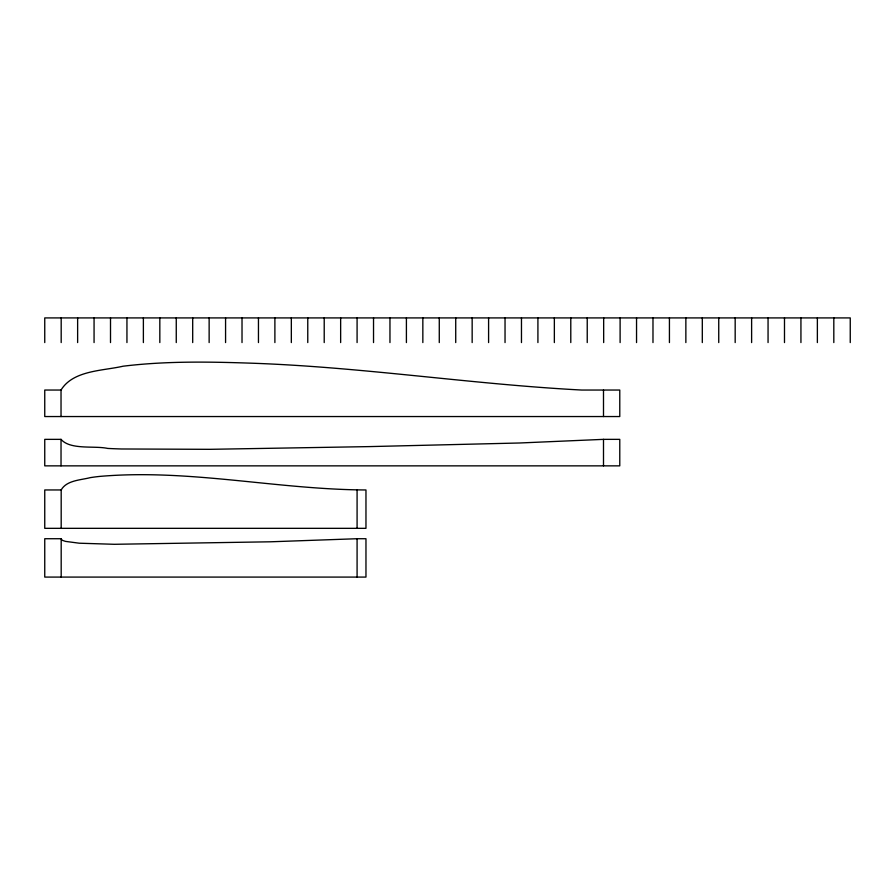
<?xml version="1.0" encoding="UTF-8"?>
<svg xmlns="http://www.w3.org/2000/svg" width="895" height="895" viewBox="0 0 895 895"><rect width="100%" height="100%" fill="white"/><g stroke="black" fill="none" stroke-linecap="round" stroke-linejoin="round"><path stroke-width="1.34" d="M61.184 489.957C66.566 480.279 80.606 480.134 90.216 477.65A169.916 169.916 0 0 1 99.848 476.397C188.901 468.678 277.126 489.576 365.965 489.957L365.965 528.33L44.75 528.33L44.75 489.957L61.184 489.957L61.184 528.33M61.028 390.041C73.155 370.239 102.623 370.922 123.029 366.223C165.508 361.009 208.445 361.714 251.137 363.18C361.737 366.939 471.307 384.268 581.728 390.041L619.776 390.041L619.776 416.544L44.75 416.544L44.75 390.041L61.028 390.041L61.028 416.544M603.499 439.356L519.615 442.991L369.411 446.605L209.911 449.324L121.418 448.977A612.516 612.516 0 0 1 107.713 448.429C94.568 445.497 70.381 450.207 61.028 439.356L44.75 439.356L44.75 465.859L619.776 465.859L619.776 439.356L603.499 439.356L603.499 465.859M357.083 538.723L270.368 541.799L114.347 544.294L79.286 543.209L65.514 541.385L62.258 540.3L61.184 538.723L44.75 538.723L44.75 577.085L365.965 577.085L365.965 538.723L357.083 538.723L357.083 577.085M850.25 342.572L850.25 317.915L44.75 317.915L44.75 342.572M833.816 317.915L833.816 342.572M817.37 317.915L817.37 342.572M800.935 317.915L800.935 342.572M784.49 317.915L784.49 342.572M768.055 317.915L768.055 342.572M751.621 317.915L751.621 342.572M735.175 317.915L735.175 342.572M718.741 317.915L718.741 342.572M702.306 317.915L702.306 342.572M685.861 317.915L685.861 342.572M669.426 317.915L669.426 342.572M652.981 317.915L652.981 342.572M636.546 317.915L636.546 342.572M620.112 317.915L620.112 342.572M603.666 317.915L603.666 342.572M603.499 390.041L603.499 416.544M587.232 317.915L587.232 342.572M570.786 317.915L570.786 342.572M554.352 317.915L554.352 342.572M537.917 317.915L537.917 342.572M521.472 317.915L521.472 342.572M505.037 317.915L505.037 342.572M488.592 317.915L488.592 342.572M472.157 317.915L472.157 342.572M455.723 317.915L455.723 342.572M439.277 317.915L439.277 342.572M422.843 317.915L422.843 342.572M406.408 317.915L406.408 342.572M389.963 317.915L389.963 342.572M373.528 317.915L373.528 342.572M357.083 317.915L357.083 342.572M357.083 489.957L357.083 528.33M340.648 317.915L340.648 342.572M324.214 317.915L324.214 342.572M307.768 317.915L307.768 342.572M291.334 317.915L291.334 342.572M274.888 317.915L274.888 342.572M258.454 317.915L258.454 342.572M242.019 317.915L242.019 342.572M225.574 317.915L225.574 342.572M209.139 317.915L209.139 342.572M192.694 317.915L192.694 342.572M176.259 317.915L176.259 342.572M159.825 317.915L159.825 342.572M143.379 317.915L143.379 342.572M126.945 317.915L126.945 342.572M110.51 317.915L110.51 342.572M94.064 317.915L94.064 342.572M77.63 317.915L77.63 342.572M61.184 317.915L61.184 342.572M61.184 538.723L61.184 577.085M61.028 439.356L61.028 465.859"/></g></svg>
